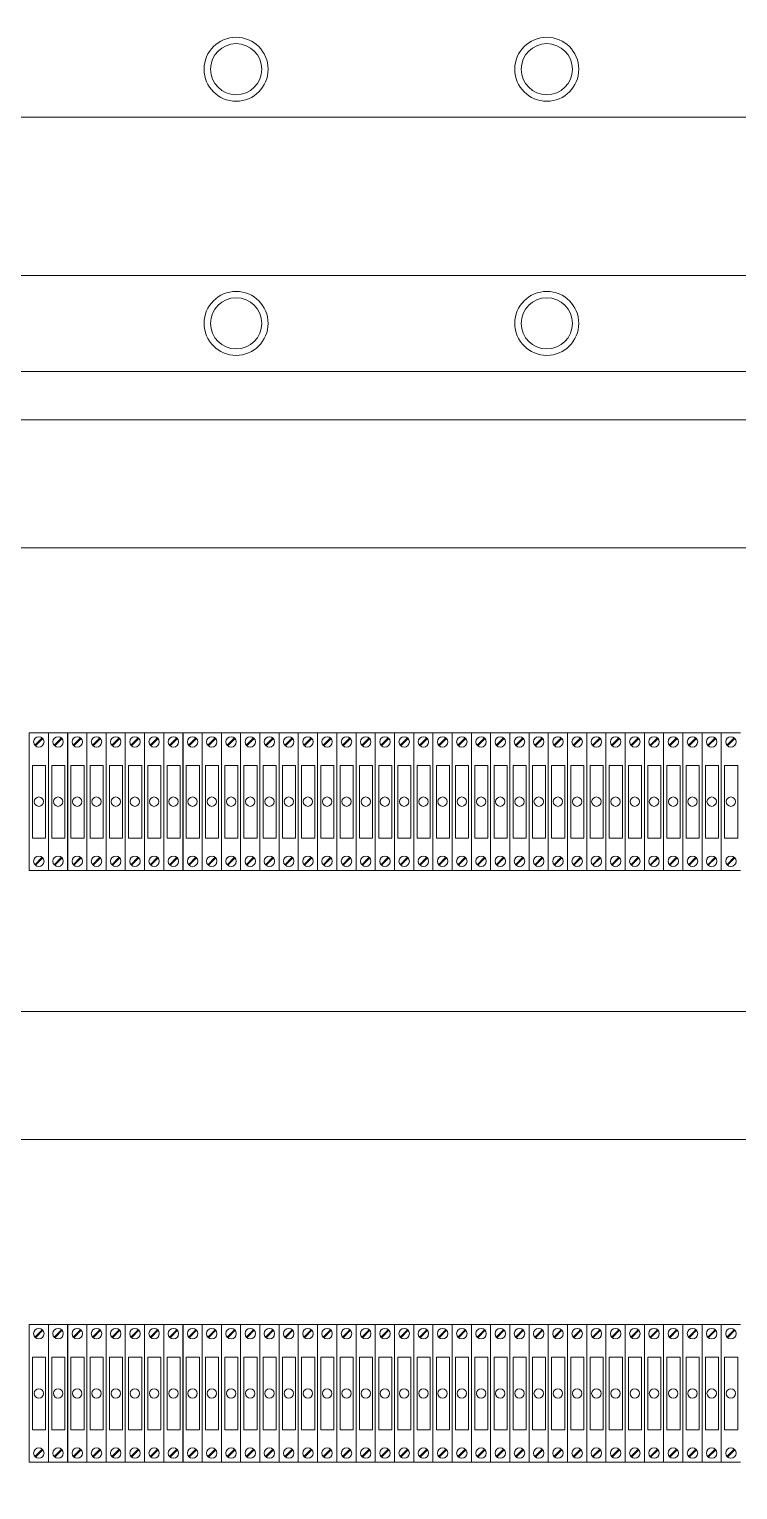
# Model space of a CAD drawing. Header units: millimetres. Extents: x 32721 to 72822, y 57624 to 123188.
# Drawn here: x 43204.3 to 43316.1, y 64935.7 to 65166.4 of the extents above; entities that cross this region are included whole.
import ezdxf

# ---------------------------------------------------------------- set-up
doc = ezdxf.new("R2010")
doc.units = ezdxf.units.MM
doc.header["$LTSCALE"] = 10
doc.layers.add('1轮廓实线层', color=7, linetype='Continuous', lineweight=18)

msp = doc.modelspace()

# ---------------------------------------------------------------- linework, layer by layer
at = {"layer": '1轮廓实线层'}
for p, q in [((43241.95, 65127.49), (43534.63, 65127.49)), ((42849.54, 65112.33), (43518.7, 65112.33)), ((42874.95, 65104.68), (43493.29, 65104.68)), ((42895.17, 65084.47), (43473.07, 65084.47)), ((43473.07, 65011.24), (42895.17, 65011.24)), ((43473.07, 64991.03), (42895.17, 64991.03))]:
    msp.add_line(p, q, dxfattribs=at)
at = {"layer": '1轮廓实线层', "lineweight": 13}
for p, q in [((43204.29, 65055.25), (43207.32, 65055.25)), ((43204.29, 65033.52), (43204.29, 65055.25)), ((43205.17, 65053.28), (43206.34, 65054.44)), ((43205.28, 65053.18), (43206.44, 65054.34)), ((43207.32, 65055.25), (43207.32, 65033.52)), ((43207.32, 65055.25), (43210.35, 65055.25)), ((43207.32, 65033.52), (43207.32, 65055.25)), ((43208.21, 65053.28), (43209.37, 65054.44)), ((43208.31, 65053.18), (43209.47, 65054.34)), ((43210.35, 65055.25), (43210.35, 65033.52)), ((43210.36, 65055.25), (43213.39, 65055.25)), ((43210.36, 65033.52), (43210.36, 65055.25)), ((43211.24, 65053.28), (43212.4, 65054.44)), ((43211.34, 65053.18), (43212.5, 65054.34)), ((43213.39, 65055.25), (43213.39, 65033.52)), ((43213.39, 65055.25), (43216.42, 65055.25)), ((43213.39, 65033.52), (43213.39, 65055.25)), ((43214.27, 65053.28), (43215.43, 65054.44)), ((43214.38, 65053.18), (43215.54, 65054.34)), ((43216.42, 65055.25), (43216.42, 65033.52)), ((43216.42, 65055.25), (43219.45, 65055.25)), ((43216.42, 65033.52), (43216.42, 65055.25)), ((43217.31, 65053.28), (43218.47, 65054.44)), ((43217.41, 65053.18), (43218.57, 65054.34)), ((43219.45, 65055.25), (43219.45, 65033.52)), ((43219.45, 65055.25), (43222.49, 65055.25)), ((43219.45, 65033.52), (43219.45, 65055.25)), ((43220.34, 65053.28), (43221.5, 65054.44)), ((43220.44, 65053.18), (43221.6, 65054.34)), ((43222.49, 65055.25), (43222.49, 65033.52)), ((43222.49, 65055.25), (43225.52, 65055.25)), ((43222.49, 65033.52), (43222.49, 65055.25)), ((43223.37, 65053.28), (43224.53, 65054.44)), ((43223.47, 65053.18), (43224.64, 65054.34)), ((43225.52, 65055.25), (43225.52, 65033.52)), ((43225.52, 65055.25), (43228.55, 65055.25)), ((43225.52, 65033.52), (43225.52, 65055.25)), ((43226.41, 65053.28), (43227.57, 65054.44)), ((43226.51, 65053.18), (43227.67, 65054.34)), ((43228.55, 65055.25), (43228.55, 65033.52)), ((43228.55, 65033.52), (43228.55, 65055.25)), ((43228.56, 65055.25), (43231.59, 65055.25)), ((43228.56, 65033.52), (43228.56, 65055.25)), ((43229.44, 65053.28), (43230.6, 65054.44)), ((43229.54, 65053.18), (43230.7, 65054.34)), ((43231.59, 65055.25), (43231.59, 65033.52)), ((43231.59, 65055.25), (43234.62, 65055.25)), ((43231.59, 65033.52), (43231.59, 65055.25)), ((43232.47, 65053.28), (43233.63, 65054.44)), ((43232.57, 65053.18), (43233.74, 65054.34)), ((43234.62, 65055.25), (43234.62, 65033.52)), ((43234.62, 65055.25), (43237.65, 65055.25)), ((43234.62, 65033.52), (43234.62, 65055.25)), ((43235.51, 65053.28), (43236.67, 65054.44)), ((43235.61, 65053.18), (43236.77, 65054.34)), ((43237.65, 65055.25), (43237.65, 65033.52)), ((43237.65, 65055.25), (43240.69, 65055.25)), ((43237.65, 65033.52), (43237.65, 65055.25)), ((43238.54, 65053.28), (43239.7, 65054.44)), ((43238.64, 65053.18), (43239.8, 65054.34)), ((43240.69, 65055.25), (43240.69, 65033.52)), ((43240.69, 65055.25), (43243.72, 65055.25)), ((43240.69, 65033.52), (43240.69, 65055.25)), ((43241.57, 65053.28), (43242.73, 65054.44)), ((43241.67, 65053.18), (43242.84, 65054.34)), ((43243.72, 65055.25), (43243.72, 65033.52)), ((43243.72, 65055.25), (43246.75, 65055.25)), ((43243.72, 65033.52), (43243.72, 65055.25)), ((43244.61, 65053.28), (43245.77, 65054.44)), ((43244.71, 65053.18), (43245.87, 65054.34)), ((43246.75, 65055.25), (43246.75, 65033.52)), ((43246.75, 65055.25), (43249.79, 65055.25)), ((43246.75, 65033.52), (43246.75, 65055.25)), ((43247.64, 65053.28), (43248.8, 65054.44)), ((43247.74, 65053.18), (43248.9, 65054.34)), ((43249.79, 65055.25), (43249.79, 65033.52)), ((43249.79, 65055.25), (43252.82, 65055.25)), ((43249.79, 65033.52), (43249.79, 65055.25)), ((43250.67, 65053.28), (43251.83, 65054.44)), ((43250.77, 65053.18), (43251.94, 65054.34)), ((43252.82, 65055.25), (43252.82, 65033.52)), ((43252.85, 65055.25), (43255.88, 65055.25)), ((43253.73, 65053.28), (43254.89, 65054.44)), ((43253.83, 65053.18), (43255, 65054.34)), ((43255.88, 65055.25), (43255.88, 65033.52)), ((43255.88, 65055.25), (43258.91, 65055.25)), ((43255.88, 65033.52), (43255.88, 65055.25)), ((43256.77, 65053.28), (43257.93, 65054.44)), ((43256.87, 65053.18), (43258.03, 65054.34)), ((43258.91, 65055.25), (43258.91, 65033.52)), ((43258.91, 65055.25), (43261.95, 65055.25)), ((43258.91, 65033.52), (43258.91, 65055.25)), ((43259.8, 65053.28), (43260.96, 65054.44)), ((43259.9, 65053.18), (43261.06, 65054.34)), ((43261.95, 65055.25), (43261.95, 65033.52)), ((43261.95, 65055.25), (43264.98, 65055.25)), ((43261.95, 65033.52), (43261.95, 65055.25)), ((43262.83, 65053.28), (43263.99, 65054.44)), ((43262.93, 65053.18), (43264.09, 65054.34)), ((43264.98, 65055.25), (43264.98, 65033.52)), ((43264.98, 65055.25), (43268.01, 65055.25)), ((43264.98, 65033.52), (43264.98, 65055.25)), ((43265.86, 65053.28), (43267.03, 65054.44)), ((43265.97, 65053.18), (43267.13, 65054.34)), ((43268.01, 65055.25), (43268.01, 65033.52)), ((43268.01, 65055.25), (43271.05, 65055.25)), ((43268.01, 65033.52), (43268.01, 65055.25)), ((43268.9, 65053.28), (43270.06, 65054.44)), ((43269, 65053.18), (43270.16, 65054.34)), ((43271.05, 65055.25), (43271.05, 65033.52)), ((43271.05, 65055.25), (43274.08, 65055.25)), ((43271.05, 65033.52), (43271.05, 65055.25)), ((43271.93, 65053.28), (43273.09, 65054.44)), ((43272.03, 65053.18), (43273.19, 65054.34)), ((43274.08, 65055.25), (43274.08, 65033.52)), ((43274.08, 65055.25), (43277.11, 65055.25)), ((43274.08, 65033.52), (43274.08, 65055.25)), ((43274.96, 65053.28), (43276.13, 65054.44)), ((43275.07, 65053.18), (43276.23, 65054.34)), ((43277.11, 65055.25), (43277.11, 65033.52)), ((43277.11, 65055.25), (43280.14, 65055.25)), ((43277.11, 65033.52), (43277.11, 65055.25)), ((43278, 65053.28), (43279.16, 65054.44)), ((43278.1, 65053.18), (43279.26, 65054.34)), ((43280.14, 65055.25), (43280.14, 65033.52)), ((43280.15, 65055.25), (43283.18, 65055.25)), ((43280.15, 65033.52), (43280.15, 65055.25)), ((43281.03, 65053.28), (43282.19, 65054.44)), ((43281.13, 65053.18), (43282.29, 65054.34)), ((43283.18, 65055.25), (43283.18, 65033.52)), ((43283.18, 65055.25), (43286.21, 65055.25)), ((43283.18, 65033.52), (43283.18, 65055.25)), ((43284.06, 65053.28), (43285.22, 65054.44)), ((43284.17, 65053.18), (43285.33, 65054.34)), ((43286.21, 65055.25), (43286.21, 65033.52)), ((43286.21, 65055.25), (43289.24, 65055.25)), ((43286.21, 65033.52), (43286.21, 65055.25)), ((43287.1, 65053.28), (43288.26, 65054.44)), ((43287.2, 65053.18), (43288.36, 65054.34)), ((43289.24, 65055.25), (43289.24, 65033.52)), ((43289.24, 65055.25), (43292.28, 65055.25)), ((43289.24, 65033.52), (43289.24, 65055.25)), ((43290.13, 65053.28), (43291.29, 65054.44)), ((43290.23, 65053.18), (43291.39, 65054.34)), ((43292.28, 65055.25), (43292.28, 65033.52)), ((43292.28, 65055.25), (43295.31, 65055.25)), ((43292.28, 65033.52), (43292.28, 65055.25)), ((43293.16, 65053.28), (43294.32, 65054.44)), ((43293.26, 65053.18), (43294.43, 65054.34)), ((43295.31, 65055.25), (43295.31, 65033.52)), ((43295.31, 65055.25), (43298.34, 65055.25)), ((43295.31, 65033.52), (43295.31, 65055.25)), ((43296.2, 65053.28), (43297.36, 65054.44)), ((43296.3, 65053.18), (43297.46, 65054.34)), ((43298.34, 65055.25), (43298.34, 65033.52)), ((43298.34, 65055.25), (43301.38, 65055.25)), ((43298.34, 65033.52), (43298.34, 65055.25)), ((43299.23, 65053.28), (43300.39, 65054.44)), ((43299.33, 65053.18), (43300.49, 65054.34)), ((43301.38, 65055.25), (43301.38, 65033.52)), ((43301.38, 65055.25), (43304.41, 65055.25)), ((43301.38, 65033.52), (43301.38, 65055.25)), ((43302.26, 65053.28), (43303.42, 65054.44)), ((43302.36, 65053.18), (43303.53, 65054.34)), ((43304.41, 65055.25), (43304.41, 65033.52)), ((43304.41, 65055.25), (43307.44, 65055.25)), ((43304.41, 65033.52), (43304.41, 65055.25)), ((43305.3, 65053.28), (43306.46, 65054.44)), ((43305.4, 65053.18), (43306.56, 65054.34)), ((43307.44, 65055.25), (43307.44, 65033.52)), ((43307.44, 65055.25), (43310.48, 65055.25)), ((43307.44, 65033.52), (43307.44, 65055.25)), ((43308.33, 65053.28), (43309.49, 65054.44)), ((43308.43, 65053.18), (43309.59, 65054.34)), ((43310.48, 65055.25), (43310.48, 65033.52)), ((43310.48, 65055.25), (43313.51, 65055.25)), ((43310.48, 65033.52), (43310.48, 65055.25)), ((43311.36, 65053.28), (43312.52, 65054.44)), ((43311.46, 65053.18), (43312.63, 65054.34)), ((43313.51, 65055.25), (43313.51, 65033.52)), ((43313.51, 65055.25), (43316.54, 65055.25)), ((43313.51, 65033.52), (43313.51, 65055.25)), ((43314.39, 65053.28), (43315.56, 65054.44)), ((43314.5, 65053.18), (43315.66, 65054.34)), ((43205.17, 65034.43), (43206.34, 65035.59)), ((43205.28, 65034.33), (43206.44, 65035.49)), ((43208.21, 65034.43), (43209.37, 65035.59)), ((43208.31, 65034.33), (43209.47, 65035.49)), ((43211.24, 65034.43), (43212.4, 65035.59)), ((43211.34, 65034.33), (43212.5, 65035.49)), ((43214.27, 65034.43), (43215.43, 65035.59)), ((43214.38, 65034.33), (43215.54, 65035.49)), ((43217.31, 65034.43), (43218.47, 65035.59)), ((43217.41, 65034.33), (43218.57, 65035.49)), ((43220.34, 65034.43), (43221.5, 65035.59)), ((43220.44, 65034.33), (43221.6, 65035.49)), ((43223.37, 65034.43), (43224.53, 65035.59)), ((43223.47, 65034.33), (43224.64, 65035.49)), ((43226.41, 65034.43), (43227.57, 65035.59)), ((43226.51, 65034.33), (43227.67, 65035.49)), ((43229.44, 65034.43), (43230.6, 65035.59)), ((43229.54, 65034.33), (43230.7, 65035.49)), ((43232.47, 65034.43), (43233.63, 65035.59)), ((43232.57, 65034.33), (43233.74, 65035.49)), ((43235.51, 65034.43), (43236.67, 65035.59)), ((43235.61, 65034.33), (43236.77, 65035.49)), ((43238.54, 65034.43), (43239.7, 65035.59)), ((43238.64, 65034.33), (43239.8, 65035.49)), ((43241.57, 65034.43), (43242.73, 65035.59)), ((43241.67, 65034.33), (43242.84, 65035.49)), ((43244.61, 65034.43), (43245.77, 65035.59)), ((43244.71, 65034.33), (43245.87, 65035.49)), ((43247.64, 65034.43), (43248.8, 65035.59)), ((43247.74, 65034.33), (43248.9, 65035.49)), ((43250.67, 65034.43), (43251.83, 65035.59)), ((43250.77, 65034.33), (43251.94, 65035.49)), ((43253.73, 65034.43), (43254.89, 65035.59)), ((43253.83, 65034.33), (43255, 65035.49)), ((43256.77, 65034.43), (43257.93, 65035.59)), ((43256.87, 65034.33), (43258.03, 65035.49)), ((43259.8, 65034.43), (43260.96, 65035.59)), ((43259.9, 65034.33), (43261.06, 65035.49)), ((43262.83, 65034.43), (43263.99, 65035.59)), ((43262.93, 65034.33), (43264.09, 65035.49)), ((43265.86, 65034.43), (43267.03, 65035.59)), ((43265.97, 65034.33), (43267.13, 65035.49)), ((43268.9, 65034.43), (43270.06, 65035.59)), ((43269, 65034.33), (43270.16, 65035.49)), ((43271.93, 65034.43), (43273.09, 65035.59)), ((43272.03, 65034.33), (43273.19, 65035.49)), ((43274.96, 65034.43), (43276.13, 65035.59)), ((43275.07, 65034.33), (43276.23, 65035.49)), ((43278, 65034.43), (43279.16, 65035.59)), ((43278.1, 65034.33), (43279.26, 65035.49)), ((43281.03, 65034.43), (43282.19, 65035.59)), ((43281.13, 65034.33), (43282.29, 65035.49)), ((43284.06, 65034.43), (43285.22, 65035.59)), ((43284.17, 65034.33), (43285.33, 65035.49)), ((43287.1, 65034.43), (43288.26, 65035.59)), ((43287.2, 65034.33), (43288.36, 65035.49)), ((43290.13, 65034.43), (43291.29, 65035.59)), ((43290.23, 65034.33), (43291.39, 65035.49)), ((43293.16, 65034.43), (43294.32, 65035.59)), ((43293.26, 65034.33), (43294.43, 65035.49)), ((43296.2, 65034.43), (43297.36, 65035.59)), ((43296.3, 65034.33), (43297.46, 65035.49)), ((43299.23, 65034.43), (43300.39, 65035.59)), ((43299.33, 65034.33), (43300.49, 65035.49)), ((43302.26, 65034.43), (43303.42, 65035.59)), ((43302.36, 65034.33), (43303.53, 65035.49)), ((43305.3, 65034.43), (43306.46, 65035.59)), ((43305.4, 65034.33), (43306.56, 65035.49)), ((43308.33, 65034.43), (43309.49, 65035.59)), ((43308.43, 65034.33), (43309.59, 65035.49)), ((43311.36, 65034.43), (43312.52, 65035.59)), ((43311.46, 65034.33), (43312.63, 65035.49)), ((43314.39, 65034.43), (43315.56, 65035.59)), ((43314.5, 65034.33), (43315.66, 65035.49)), ((43207.32, 65033.52), (43204.29, 65033.52)), ((43210.35, 65033.52), (43207.32, 65033.52)), ((43213.39, 65033.52), (43210.36, 65033.52)), ((43216.42, 65033.52), (43213.39, 65033.52)), ((43219.45, 65033.52), (43216.42, 65033.52)), ((43222.49, 65033.52), (43219.45, 65033.52)), ((43225.52, 65033.52), (43222.49, 65033.52)), ((43228.55, 65033.52), (43225.52, 65033.52)), ((43231.59, 65033.52), (43228.56, 65033.52)), ((43234.62, 65033.52), (43231.59, 65033.52)), ((43237.65, 65033.52), (43234.62, 65033.52)), ((43240.69, 65033.52), (43237.65, 65033.52)), ((43243.72, 65033.52), (43240.69, 65033.52)), ((43246.75, 65033.52), (43243.72, 65033.52)), ((43249.79, 65033.52), (43246.75, 65033.52)), ((43252.82, 65033.52), (43249.79, 65033.52)), ((43255.88, 65033.52), (43252.85, 65033.52)), ((43258.91, 65033.52), (43255.88, 65033.52)), ((43261.95, 65033.52), (43258.91, 65033.52)), ((43264.98, 65033.52), (43261.95, 65033.52)), ((43268.01, 65033.52), (43264.98, 65033.52)), ((43271.05, 65033.52), (43268.01, 65033.52)), ((43274.08, 65033.52), (43271.05, 65033.52)), ((43277.11, 65033.52), (43274.08, 65033.52)), ((43280.14, 65033.52), (43277.11, 65033.52)), ((43283.18, 65033.52), (43280.15, 65033.52)), ((43286.21, 65033.52), (43283.18, 65033.52)), ((43289.24, 65033.52), (43286.21, 65033.52)), ((43292.28, 65033.52), (43289.24, 65033.52)), ((43295.31, 65033.52), (43292.28, 65033.52)), ((43298.34, 65033.52), (43295.31, 65033.52)), ((43301.38, 65033.52), (43298.34, 65033.52)), ((43304.41, 65033.52), (43301.38, 65033.52)), ((43307.44, 65033.52), (43304.41, 65033.52)), ((43310.48, 65033.52), (43307.44, 65033.52)), ((43313.51, 65033.52), (43310.48, 65033.52)), ((43316.54, 65033.52), (43313.51, 65033.52)), ((43204.29, 64961.81), (43207.32, 64961.81)), ((43204.29, 64940.07), (43204.29, 64961.81)), ((43207.32, 64961.81), (43207.32, 64940.07)), ((43207.32, 64961.81), (43210.35, 64961.81)), ((43207.32, 64940.07), (43207.32, 64961.81)), ((43210.35, 64961.81), (43210.35, 64940.07)), ((43210.36, 64961.81), (43213.39, 64961.81)), ((43210.36, 64940.07), (43210.36, 64961.81)), ((43213.39, 64961.81), (43213.39, 64940.07)), ((43213.39, 64961.81), (43216.42, 64961.81)), ((43213.39, 64940.07), (43213.39, 64961.81)), ((43216.42, 64961.81), (43216.42, 64940.07)), ((43216.42, 64961.81), (43219.45, 64961.81)), ((43216.42, 64940.07), (43216.42, 64961.81)), ((43219.45, 64961.81), (43219.45, 64940.07)), ((43219.45, 64961.81), (43222.49, 64961.81)), ((43219.45, 64940.07), (43219.45, 64961.81)), ((43222.49, 64961.81), (43222.49, 64940.07)), ((43222.49, 64961.81), (43225.52, 64961.81)), ((43222.49, 64940.07), (43222.49, 64961.81)), ((43225.52, 64961.81), (43225.52, 64940.07)), ((43225.52, 64961.81), (43228.55, 64961.81)), ((43225.52, 64940.07), (43225.52, 64961.81)), ((43228.55, 64961.81), (43228.55, 64940.07)), ((43228.55, 64940.07), (43228.55, 64961.81)), ((43228.56, 64961.81), (43231.59, 64961.81)), ((43228.56, 64940.07), (43228.56, 64961.81)), ((43231.59, 64961.81), (43231.59, 64940.07)), ((43231.59, 64961.81), (43234.62, 64961.81)), ((43231.59, 64940.07), (43231.59, 64961.81)), ((43234.62, 64961.81), (43234.62, 64940.07)), ((43234.62, 64961.81), (43237.65, 64961.81)), ((43234.62, 64940.07), (43234.62, 64961.81)), ((43237.65, 64961.81), (43237.65, 64940.07)), ((43237.65, 64961.81), (43240.69, 64961.81)), ((43237.65, 64940.07), (43237.65, 64961.81)), ((43240.69, 64961.81), (43240.69, 64940.07)), ((43240.69, 64961.81), (43243.72, 64961.81)), ((43240.69, 64940.07), (43240.69, 64961.81)), ((43243.72, 64961.81), (43243.72, 64940.07)), ((43243.72, 64961.81), (43246.75, 64961.81)), ((43243.72, 64940.07), (43243.72, 64961.81)), ((43246.75, 64961.81), (43246.75, 64940.07)), ((43246.75, 64961.81), (43249.79, 64961.81)), ((43246.75, 64940.07), (43246.75, 64961.81)), ((43249.79, 64961.81), (43249.79, 64940.07)), ((43249.79, 64961.81), (43252.82, 64961.81)), ((43249.79, 64940.07), (43249.79, 64961.81)), ((43252.82, 64961.81), (43252.82, 64940.07)), ((43252.85, 64961.81), (43255.88, 64961.81)), ((43255.88, 64961.81), (43255.88, 64940.07)), ((43255.88, 64961.81), (43258.91, 64961.81)), ((43255.88, 64940.07), (43255.88, 64961.81)), ((43258.91, 64961.81), (43258.91, 64940.07)), ((43258.91, 64961.81), (43261.95, 64961.81)), ((43258.91, 64940.07), (43258.91, 64961.81)), ((43261.95, 64961.81), (43261.95, 64940.07)), ((43261.95, 64961.81), (43264.98, 64961.81)), ((43261.95, 64940.07), (43261.95, 64961.81)), ((43264.98, 64961.81), (43264.98, 64940.07)), ((43264.98, 64961.81), (43268.01, 64961.81)), ((43264.98, 64940.07), (43264.98, 64961.81)), ((43268.01, 64961.81), (43268.01, 64940.07)), ((43268.01, 64961.81), (43271.05, 64961.81)), ((43268.01, 64940.07), (43268.01, 64961.81)), ((43271.05, 64961.81), (43271.05, 64940.07)), ((43271.05, 64961.81), (43274.08, 64961.81)), ((43271.05, 64940.07), (43271.05, 64961.81)), ((43274.08, 64961.81), (43274.08, 64940.07)), ((43274.08, 64961.81), (43277.11, 64961.81)), ((43274.08, 64940.07), (43274.08, 64961.81)), ((43277.11, 64961.81), (43277.11, 64940.07)), ((43277.11, 64961.81), (43280.14, 64961.81)), ((43277.11, 64940.07), (43277.11, 64961.81)), ((43280.14, 64961.81), (43280.14, 64940.07)), ((43280.15, 64961.81), (43283.18, 64961.81)), ((43280.15, 64940.07), (43280.15, 64961.81)), ((43283.18, 64961.81), (43283.18, 64940.07)), ((43283.18, 64961.81), (43286.21, 64961.81)), ((43283.18, 64940.07), (43283.18, 64961.81)), ((43286.21, 64961.81), (43286.21, 64940.07)), ((43286.21, 64961.81), (43289.24, 64961.81)), ((43286.21, 64940.07), (43286.21, 64961.81)), ((43289.24, 64961.81), (43289.24, 64940.07)), ((43289.24, 64961.81), (43292.28, 64961.81)), ((43289.24, 64940.07), (43289.24, 64961.81)), ((43292.28, 64961.81), (43292.28, 64940.07)), ((43292.28, 64961.81), (43295.31, 64961.81)), ((43292.28, 64940.07), (43292.28, 64961.81)), ((43295.31, 64961.81), (43295.31, 64940.07)), ((43295.31, 64961.81), (43298.34, 64961.81)), ((43295.31, 64940.07), (43295.31, 64961.81)), ((43298.34, 64961.81), (43298.34, 64940.07)), ((43298.34, 64961.81), (43301.38, 64961.81)), ((43298.34, 64940.07), (43298.34, 64961.81)), ((43301.38, 64961.81), (43301.38, 64940.07)), ((43301.38, 64961.81), (43304.41, 64961.81)), ((43301.38, 64940.07), (43301.38, 64961.81)), ((43304.41, 64961.81), (43304.41, 64940.07)), ((43304.41, 64961.81), (43307.44, 64961.81)), ((43304.41, 64940.07), (43304.41, 64961.81)), ((43307.44, 64961.81), (43307.44, 64940.07)), ((43307.44, 64961.81), (43310.48, 64961.81)), ((43307.44, 64940.07), (43307.44, 64961.81)), ((43310.48, 64961.81), (43310.48, 64940.07)), ((43310.48, 64961.81), (43313.51, 64961.81)), ((43310.48, 64940.07), (43310.48, 64961.81)), ((43313.51, 64961.81), (43313.51, 64940.07)), ((43313.51, 64961.81), (43316.54, 64961.81)), ((43313.51, 64940.07), (43313.51, 64961.81)), ((43205.17, 64959.84), (43206.34, 64961)), ((43205.28, 64959.73), (43206.44, 64960.9)), ((43208.21, 64959.84), (43209.37, 64961)), ((43208.31, 64959.73), (43209.47, 64960.9)), ((43211.24, 64959.84), (43212.4, 64961)), ((43211.34, 64959.73), (43212.5, 64960.9)), ((43214.27, 64959.84), (43215.43, 64961)), ((43214.38, 64959.73), (43215.54, 64960.9)), ((43217.31, 64959.84), (43218.47, 64961)), ((43217.41, 64959.73), (43218.57, 64960.9)), ((43220.34, 64959.84), (43221.5, 64961)), ((43220.44, 64959.73), (43221.6, 64960.9)), ((43223.37, 64959.84), (43224.53, 64961)), ((43223.47, 64959.73), (43224.64, 64960.9)), ((43226.41, 64959.84), (43227.57, 64961)), ((43226.51, 64959.73), (43227.67, 64960.9)), ((43229.44, 64959.84), (43230.6, 64961)), ((43229.54, 64959.73), (43230.7, 64960.9)), ((43232.47, 64959.84), (43233.63, 64961)), ((43232.57, 64959.73), (43233.74, 64960.9)), ((43235.51, 64959.84), (43236.67, 64961)), ((43235.61, 64959.73), (43236.77, 64960.9)), ((43238.54, 64959.84), (43239.7, 64961)), ((43238.64, 64959.73), (43239.8, 64960.9)), ((43241.57, 64959.84), (43242.73, 64961)), ((43241.67, 64959.73), (43242.84, 64960.9)), ((43244.61, 64959.84), (43245.77, 64961)), ((43244.71, 64959.73), (43245.87, 64960.9)), ((43247.64, 64959.84), (43248.8, 64961)), ((43247.74, 64959.73), (43248.9, 64960.9)), ((43250.67, 64959.84), (43251.83, 64961)), ((43250.77, 64959.73), (43251.94, 64960.9)), ((43253.73, 64959.84), (43254.89, 64961)), ((43253.83, 64959.73), (43255, 64960.9)), ((43256.77, 64959.84), (43257.93, 64961)), ((43256.87, 64959.73), (43258.03, 64960.9)), ((43259.8, 64959.84), (43260.96, 64961)), ((43259.9, 64959.73), (43261.06, 64960.9)), ((43262.83, 64959.84), (43263.99, 64961)), ((43262.93, 64959.73), (43264.09, 64960.9)), ((43265.86, 64959.84), (43267.03, 64961)), ((43265.97, 64959.73), (43267.13, 64960.9)), ((43268.9, 64959.84), (43270.06, 64961)), ((43269, 64959.73), (43270.16, 64960.9)), ((43271.93, 64959.84), (43273.09, 64961)), ((43272.03, 64959.73), (43273.19, 64960.9)), ((43274.96, 64959.84), (43276.13, 64961)), ((43275.07, 64959.73), (43276.23, 64960.9)), ((43278, 64959.84), (43279.16, 64961)), ((43278.1, 64959.73), (43279.26, 64960.9)), ((43281.03, 64959.84), (43282.19, 64961)), ((43281.13, 64959.73), (43282.29, 64960.9)), ((43284.06, 64959.84), (43285.22, 64961)), ((43284.17, 64959.73), (43285.33, 64960.9)), ((43287.1, 64959.84), (43288.26, 64961)), ((43287.2, 64959.73), (43288.36, 64960.9)), ((43290.13, 64959.84), (43291.29, 64961)), ((43290.23, 64959.73), (43291.39, 64960.9)), ((43293.16, 64959.84), (43294.32, 64961)), ((43293.26, 64959.73), (43294.43, 64960.9)), ((43296.2, 64959.84), (43297.36, 64961)), ((43296.3, 64959.73), (43297.46, 64960.9)), ((43299.23, 64959.84), (43300.39, 64961)), ((43299.33, 64959.73), (43300.49, 64960.9)), ((43302.26, 64959.84), (43303.42, 64961)), ((43302.36, 64959.73), (43303.53, 64960.9)), ((43305.3, 64959.84), (43306.46, 64961)), ((43305.4, 64959.73), (43306.56, 64960.9)), ((43308.33, 64959.84), (43309.49, 64961)), ((43308.43, 64959.73), (43309.59, 64960.9)), ((43311.36, 64959.84), (43312.52, 64961)), ((43311.46, 64959.73), (43312.63, 64960.9)), ((43314.39, 64959.84), (43315.56, 64961)), ((43314.5, 64959.73), (43315.66, 64960.9)), ((43205.17, 64940.99), (43206.34, 64942.15)), ((43205.28, 64940.88), (43206.44, 64942.05)), ((43208.21, 64940.99), (43209.37, 64942.15)), ((43208.31, 64940.88), (43209.47, 64942.05)), ((43211.24, 64940.99), (43212.4, 64942.15)), ((43211.34, 64940.88), (43212.5, 64942.05)), ((43214.27, 64940.99), (43215.43, 64942.15)), ((43214.38, 64940.88), (43215.54, 64942.05)), ((43217.31, 64940.99), (43218.47, 64942.15)), ((43217.41, 64940.88), (43218.57, 64942.05)), ((43220.34, 64940.99), (43221.5, 64942.15)), ((43220.44, 64940.88), (43221.6, 64942.05)), ((43223.37, 64940.99), (43224.53, 64942.15)), ((43223.47, 64940.88), (43224.64, 64942.05)), ((43226.41, 64940.99), (43227.57, 64942.15)), ((43226.51, 64940.88), (43227.67, 64942.05)), ((43229.44, 64940.99), (43230.6, 64942.15)), ((43229.54, 64940.88), (43230.7, 64942.05)), ((43232.47, 64940.99), (43233.63, 64942.15)), ((43232.57, 64940.88), (43233.74, 64942.05)), ((43235.51, 64940.99), (43236.67, 64942.15)), ((43235.61, 64940.88), (43236.77, 64942.05)), ((43238.54, 64940.99), (43239.7, 64942.15)), ((43238.64, 64940.88), (43239.8, 64942.05)), ((43241.57, 64940.99), (43242.73, 64942.15)), ((43241.67, 64940.88), (43242.84, 64942.05)), ((43244.61, 64940.99), (43245.77, 64942.15)), ((43244.71, 64940.88), (43245.87, 64942.05)), ((43247.64, 64940.99), (43248.8, 64942.15)), ((43247.74, 64940.88), (43248.9, 64942.05)), ((43250.67, 64940.99), (43251.83, 64942.15)), ((43250.77, 64940.88), (43251.94, 64942.05)), ((43253.73, 64940.99), (43254.89, 64942.15)), ((43253.83, 64940.88), (43255, 64942.05)), ((43256.77, 64940.99), (43257.93, 64942.15)), ((43256.87, 64940.88), (43258.03, 64942.05)), ((43259.8, 64940.99), (43260.96, 64942.15)), ((43259.9, 64940.88), (43261.06, 64942.05)), ((43262.83, 64940.99), (43263.99, 64942.15)), ((43262.93, 64940.88), (43264.09, 64942.05)), ((43265.86, 64940.99), (43267.03, 64942.15)), ((43265.97, 64940.88), (43267.13, 64942.05)), ((43268.9, 64940.99), (43270.06, 64942.15)), ((43269, 64940.88), (43270.16, 64942.05)), ((43271.93, 64940.99), (43273.09, 64942.15)), ((43272.03, 64940.88), (43273.19, 64942.05)), ((43274.96, 64940.99), (43276.13, 64942.15)), ((43275.07, 64940.88), (43276.23, 64942.05)), ((43278, 64940.99), (43279.16, 64942.15)), ((43278.1, 64940.88), (43279.26, 64942.05)), ((43281.03, 64940.99), (43282.19, 64942.15)), ((43281.13, 64940.88), (43282.29, 64942.05)), ((43284.06, 64940.99), (43285.22, 64942.15)), ((43284.17, 64940.88), (43285.33, 64942.05)), ((43287.1, 64940.99), (43288.26, 64942.15)), ((43287.2, 64940.88), (43288.36, 64942.05)), ((43290.13, 64940.99), (43291.29, 64942.15)), ((43290.23, 64940.88), (43291.39, 64942.05)), ((43293.16, 64940.99), (43294.32, 64942.15)), ((43293.26, 64940.88), (43294.43, 64942.05)), ((43296.2, 64940.99), (43297.36, 64942.15)), ((43296.3, 64940.88), (43297.46, 64942.05)), ((43299.23, 64940.99), (43300.39, 64942.15)), ((43299.33, 64940.88), (43300.49, 64942.05)), ((43302.26, 64940.99), (43303.42, 64942.15)), ((43302.36, 64940.88), (43303.53, 64942.05)), ((43305.3, 64940.99), (43306.46, 64942.15)), ((43305.4, 64940.88), (43306.56, 64942.05)), ((43308.33, 64940.99), (43309.49, 64942.15)), ((43308.43, 64940.88), (43309.59, 64942.05)), ((43311.36, 64940.99), (43312.52, 64942.15)), ((43311.46, 64940.88), (43312.63, 64942.05)), ((43314.39, 64940.99), (43315.56, 64942.15)), ((43314.5, 64940.88), (43315.66, 64942.05)), ((43207.32, 64940.07), (43204.29, 64940.07)), ((43210.35, 64940.07), (43207.32, 64940.07)), ((43213.39, 64940.07), (43210.36, 64940.07)), ((43216.42, 64940.07), (43213.39, 64940.07)), ((43219.45, 64940.07), (43216.42, 64940.07)), ((43222.49, 64940.07), (43219.45, 64940.07)), ((43225.52, 64940.07), (43222.49, 64940.07)), ((43228.55, 64940.07), (43225.52, 64940.07)), ((43231.59, 64940.07), (43228.56, 64940.07)), ((43234.62, 64940.07), (43231.59, 64940.07)), ((43237.65, 64940.07), (43234.62, 64940.07)), ((43240.69, 64940.07), (43237.65, 64940.07)), ((43243.72, 64940.07), (43240.69, 64940.07)), ((43246.75, 64940.07), (43243.72, 64940.07)), ((43249.79, 64940.07), (43246.75, 64940.07)), ((43252.82, 64940.07), (43249.79, 64940.07)), ((43255.88, 64940.07), (43252.85, 64940.07)), ((43258.91, 64940.07), (43255.88, 64940.07)), ((43261.95, 64940.07), (43258.91, 64940.07)), ((43264.98, 64940.07), (43261.95, 64940.07)), ((43268.01, 64940.07), (43264.98, 64940.07)), ((43271.05, 64940.07), (43268.01, 64940.07)), ((43274.08, 64940.07), (43271.05, 64940.07)), ((43277.11, 64940.07), (43274.08, 64940.07)), ((43280.14, 64940.07), (43277.11, 64940.07)), ((43283.18, 64940.07), (43280.15, 64940.07)), ((43286.21, 64940.07), (43283.18, 64940.07)), ((43289.24, 64940.07), (43286.21, 64940.07)), ((43292.28, 64940.07), (43289.24, 64940.07)), ((43295.31, 64940.07), (43292.28, 64940.07)), ((43298.34, 64940.07), (43295.31, 64940.07)), ((43301.38, 64940.07), (43298.34, 64940.07)), ((43304.41, 64940.07), (43301.38, 64940.07)), ((43307.44, 64940.07), (43304.41, 64940.07)), ((43310.48, 64940.07), (43307.44, 64940.07)), ((43313.51, 64940.07), (43310.48, 64940.07)), ((43316.54, 64940.07), (43313.51, 64940.07))]:
    msp.add_line(p, q, dxfattribs=at)
at = {"layer": '1轮廓实线层'}
for points in [[(43533.62, 65152.46), (42836.15, 65152.46, -0.414214), (42831.1, 65157.52), (42831.1, 65551.74, -0.414214), (42836.15, 65556.79)], [(42835.14, 64874.78, -0.414214), (42831.1, 64878.82), (42831.1, 65123.44, -0.414214), (42835.14, 65127.49), (43241.95, 65127.49)]]:
    msp.add_lwpolyline(points, format="xyb", dxfattribs=at)
at = {"layer": '1轮廓实线层', "lineweight": 13}
for points in [[(43204.81, 65050.11), (43206.87, 65050.11), (43206.87, 65038.61), (43204.81, 65038.61)], [(43207.85, 65050.11), (43209.91, 65050.11), (43209.91, 65038.61), (43207.85, 65038.61)], [(43210.88, 65050.11), (43212.94, 65050.11), (43212.94, 65038.61), (43210.88, 65038.61)], [(43213.91, 65050.11), (43215.97, 65050.11), (43215.97, 65038.61), (43213.91, 65038.61)], [(43216.94, 65050.11), (43219.01, 65050.11), (43219.01, 65038.61), (43216.94, 65038.61)], [(43219.98, 65050.11), (43222.04, 65050.11), (43222.04, 65038.61), (43219.98, 65038.61)], [(43223.01, 65050.11), (43225.07, 65050.11), (43225.07, 65038.61), (43223.01, 65038.61)], [(43226.04, 65050.11), (43228.11, 65050.11), (43228.11, 65038.61), (43226.04, 65038.61)], [(43229.08, 65050.11), (43231.14, 65050.11), (43231.14, 65038.61), (43229.08, 65038.61)], [(43232.11, 65050.11), (43234.17, 65050.11), (43234.17, 65038.61), (43232.11, 65038.61)], [(43235.14, 65050.11), (43237.21, 65050.11), (43237.21, 65038.61), (43235.14, 65038.61)], [(43238.18, 65050.11), (43240.24, 65050.11), (43240.24, 65038.61), (43238.18, 65038.61)], [(43241.21, 65050.11), (43243.27, 65050.11), (43243.27, 65038.61), (43241.21, 65038.61)], [(43244.24, 65050.11), (43246.31, 65050.11), (43246.31, 65038.61), (43244.24, 65038.61)], [(43247.28, 65050.11), (43249.34, 65050.11), (43249.34, 65038.61), (43247.28, 65038.61)], [(43250.31, 65050.11), (43252.37, 65050.11), (43252.37, 65038.61), (43250.31, 65038.61)], [(43253.37, 65050.11), (43255.43, 65050.11), (43255.43, 65038.61), (43253.37, 65038.61)], [(43256.4, 65050.11), (43258.47, 65050.11), (43258.47, 65038.61), (43256.4, 65038.61)], [(43259.44, 65050.11), (43261.5, 65050.11), (43261.5, 65038.61), (43259.44, 65038.61)], [(43262.47, 65050.11), (43264.53, 65050.11), (43264.53, 65038.61), (43262.47, 65038.61)], [(43265.5, 65050.11), (43267.57, 65050.11), (43267.57, 65038.61), (43265.5, 65038.61)], [(43268.54, 65050.11), (43270.6, 65050.11), (43270.6, 65038.61), (43268.54, 65038.61)], [(43271.57, 65050.11), (43273.63, 65050.11), (43273.63, 65038.61), (43271.57, 65038.61)], [(43274.6, 65050.11), (43276.66, 65050.11), (43276.66, 65038.61), (43274.6, 65038.61)], [(43277.64, 65050.11), (43279.7, 65050.11), (43279.7, 65038.61), (43277.64, 65038.61)], [(43280.67, 65050.11), (43282.73, 65050.11), (43282.73, 65038.61), (43280.67, 65038.61)], [(43283.7, 65050.11), (43285.76, 65050.11), (43285.76, 65038.61), (43283.7, 65038.61)], [(43286.73, 65050.11), (43288.8, 65050.11), (43288.8, 65038.61), (43286.73, 65038.61)], [(43289.77, 65050.11), (43291.83, 65050.11), (43291.83, 65038.61), (43289.77, 65038.61)], [(43292.8, 65050.11), (43294.86, 65050.11), (43294.86, 65038.61), (43292.8, 65038.61)], [(43295.83, 65050.11), (43297.9, 65050.11), (43297.9, 65038.61), (43295.83, 65038.61)], [(43298.87, 65050.11), (43300.93, 65050.11), (43300.93, 65038.61), (43298.87, 65038.61)], [(43301.9, 65050.11), (43303.96, 65050.11), (43303.96, 65038.61), (43301.9, 65038.61)], [(43304.93, 65050.11), (43307, 65050.11), (43307, 65038.61), (43304.93, 65038.61)], [(43307.97, 65050.11), (43310.03, 65050.11), (43310.03, 65038.61), (43307.97, 65038.61)], [(43311, 65050.11), (43313.06, 65050.11), (43313.06, 65038.61), (43311, 65038.61)], [(43314.03, 65050.11), (43316.1, 65050.11), (43316.1, 65038.61), (43314.03, 65038.61)], [(43204.81, 64956.67), (43206.87, 64956.67), (43206.87, 64945.17), (43204.81, 64945.17)], [(43207.85, 64956.67), (43209.91, 64956.67), (43209.91, 64945.17), (43207.85, 64945.17)], [(43210.88, 64956.67), (43212.94, 64956.67), (43212.94, 64945.17), (43210.88, 64945.17)], [(43213.91, 64956.67), (43215.97, 64956.67), (43215.97, 64945.17), (43213.91, 64945.17)], [(43216.94, 64956.67), (43219.01, 64956.67), (43219.01, 64945.17), (43216.94, 64945.17)], [(43219.98, 64956.67), (43222.04, 64956.67), (43222.04, 64945.17), (43219.98, 64945.17)], [(43223.01, 64956.67), (43225.07, 64956.67), (43225.07, 64945.17), (43223.01, 64945.17)], [(43226.04, 64956.67), (43228.11, 64956.67), (43228.11, 64945.17), (43226.04, 64945.17)], [(43229.08, 64956.67), (43231.14, 64956.67), (43231.14, 64945.17), (43229.08, 64945.17)], [(43232.11, 64956.67), (43234.17, 64956.67), (43234.17, 64945.17), (43232.11, 64945.17)], [(43235.14, 64956.67), (43237.21, 64956.67), (43237.21, 64945.17), (43235.14, 64945.17)], [(43238.18, 64956.67), (43240.24, 64956.67), (43240.24, 64945.17), (43238.18, 64945.17)], [(43241.21, 64956.67), (43243.27, 64956.67), (43243.27, 64945.17), (43241.21, 64945.17)], [(43244.24, 64956.67), (43246.31, 64956.67), (43246.31, 64945.17), (43244.24, 64945.17)], [(43247.28, 64956.67), (43249.34, 64956.67), (43249.34, 64945.17), (43247.28, 64945.17)], [(43250.31, 64956.67), (43252.37, 64956.67), (43252.37, 64945.17), (43250.31, 64945.17)], [(43253.37, 64956.67), (43255.43, 64956.67), (43255.43, 64945.17), (43253.37, 64945.17)], [(43256.4, 64956.67), (43258.47, 64956.67), (43258.47, 64945.17), (43256.4, 64945.17)], [(43259.44, 64956.67), (43261.5, 64956.67), (43261.5, 64945.17), (43259.44, 64945.17)], [(43262.47, 64956.67), (43264.53, 64956.67), (43264.53, 64945.17), (43262.47, 64945.17)], [(43265.5, 64956.67), (43267.57, 64956.67), (43267.57, 64945.17), (43265.5, 64945.17)], [(43268.54, 64956.67), (43270.6, 64956.67), (43270.6, 64945.17), (43268.54, 64945.17)], [(43271.57, 64956.67), (43273.63, 64956.67), (43273.63, 64945.17), (43271.57, 64945.17)], [(43274.6, 64956.67), (43276.66, 64956.67), (43276.66, 64945.17), (43274.6, 64945.17)], [(43277.64, 64956.67), (43279.7, 64956.67), (43279.7, 64945.17), (43277.64, 64945.17)], [(43280.67, 64956.67), (43282.73, 64956.67), (43282.73, 64945.17), (43280.67, 64945.17)], [(43283.7, 64956.67), (43285.76, 64956.67), (43285.76, 64945.17), (43283.7, 64945.17)], [(43286.73, 64956.67), (43288.8, 64956.67), (43288.8, 64945.17), (43286.73, 64945.17)], [(43289.77, 64956.67), (43291.83, 64956.67), (43291.83, 64945.17), (43289.77, 64945.17)], [(43292.8, 64956.67), (43294.86, 64956.67), (43294.86, 64945.17), (43292.8, 64945.17)], [(43295.83, 64956.67), (43297.9, 64956.67), (43297.9, 64945.17), (43295.83, 64945.17)], [(43298.87, 64956.67), (43300.93, 64956.67), (43300.93, 64945.17), (43298.87, 64945.17)], [(43301.9, 64956.67), (43303.96, 64956.67), (43303.96, 64945.17), (43301.9, 64945.17)], [(43304.93, 64956.67), (43307, 64956.67), (43307, 64945.17), (43304.93, 64945.17)], [(43307.97, 64956.67), (43310.03, 64956.67), (43310.03, 64945.17), (43307.97, 64945.17)], [(43311, 64956.67), (43313.06, 64956.67), (43313.06, 64945.17), (43311, 64945.17)], [(43314.03, 64956.67), (43316.1, 64956.67), (43316.1, 64945.17), (43314.03, 64945.17)]]:
    msp.add_lwpolyline(points, close=True, dxfattribs=at)
at = {"layer": '1轮廓实线层'}
for centre, radius in [((43236.94, 65160.04), 5.05), ((43285.97, 65160.04), 5.05), ((43236.94, 65160.04), 4.04), ((43285.97, 65160.04), 4.04), ((43236.94, 65119.91), 5.05), ((43236.94, 65119.91), 4.04), ((43285.97, 65119.91), 5.05), ((43285.97, 65119.91), 4.04)]:
    msp.add_circle(centre, radius, dxfattribs=at)
at = {"layer": '1轮廓实线层', "lineweight": 13}
for centre, radius in [((43205.81, 65053.81), 0.821), ((43208.84, 65053.81), 0.821), ((43211.87, 65053.81), 0.821), ((43214.9, 65053.81), 0.821), ((43217.94, 65053.81), 0.821), ((43220.97, 65053.81), 0.821), ((43224, 65053.81), 0.821), ((43227.04, 65053.81), 0.821), ((43230.07, 65053.81), 0.821), ((43233.1, 65053.81), 0.821), ((43236.14, 65053.81), 0.821), ((43239.17, 65053.81), 0.821), ((43242.2, 65053.81), 0.821), ((43245.24, 65053.81), 0.821), ((43248.27, 65053.81), 0.821), ((43251.3, 65053.81), 0.821), ((43254.36, 65053.81), 0.821), ((43257.4, 65053.81), 0.821), ((43260.43, 65053.81), 0.821), ((43263.46, 65053.81), 0.821), ((43266.5, 65053.81), 0.821), ((43269.53, 65053.81), 0.821), ((43272.56, 65053.81), 0.821), ((43275.6, 65053.81), 0.821), ((43278.63, 65053.81), 0.821), ((43281.66, 65053.81), 0.821), ((43284.69, 65053.81), 0.821), ((43287.73, 65053.81), 0.821), ((43290.76, 65053.81), 0.821), ((43293.79, 65053.81), 0.821), ((43296.83, 65053.81), 0.821), ((43299.86, 65053.81), 0.821), ((43302.89, 65053.81), 0.821), ((43305.93, 65053.81), 0.821), ((43308.96, 65053.81), 0.821), ((43311.99, 65053.81), 0.821), ((43315.03, 65053.81), 0.821), ((43205.81, 65044.38), 0.742), ((43208.84, 65044.38), 0.742), ((43211.87, 65044.38), 0.742), ((43214.9, 65044.38), 0.742), ((43217.94, 65044.38), 0.742), ((43220.97, 65044.38), 0.742), ((43224, 65044.38), 0.742), ((43227.04, 65044.38), 0.742), ((43230.07, 65044.38), 0.742), ((43233.1, 65044.38), 0.742), ((43236.14, 65044.38), 0.742), ((43239.17, 65044.38), 0.742), ((43242.2, 65044.38), 0.742), ((43245.24, 65044.38), 0.742), ((43248.27, 65044.38), 0.742), ((43251.3, 65044.38), 0.742), ((43254.36, 65044.38), 0.742), ((43257.4, 65044.38), 0.742), ((43260.43, 65044.38), 0.742), ((43263.46, 65044.38), 0.742), ((43266.5, 65044.38), 0.742), ((43269.53, 65044.38), 0.742), ((43272.56, 65044.38), 0.742), ((43275.6, 65044.38), 0.742), ((43278.63, 65044.38), 0.742), ((43281.66, 65044.38), 0.742), ((43284.69, 65044.38), 0.742), ((43287.73, 65044.38), 0.742), ((43290.76, 65044.38), 0.742), ((43293.79, 65044.38), 0.742), ((43296.83, 65044.38), 0.742), ((43299.86, 65044.38), 0.742), ((43302.89, 65044.38), 0.742), ((43305.93, 65044.38), 0.742), ((43308.96, 65044.38), 0.742), ((43311.99, 65044.38), 0.742), ((43315.03, 65044.38), 0.742), ((43205.81, 65034.96), 0.821), ((43208.84, 65034.96), 0.821), ((43211.87, 65034.96), 0.821), ((43214.9, 65034.96), 0.821), ((43217.94, 65034.96), 0.821), ((43220.97, 65034.96), 0.821), ((43224, 65034.96), 0.821), ((43227.04, 65034.96), 0.821), ((43230.07, 65034.96), 0.821), ((43233.1, 65034.96), 0.821), ((43236.14, 65034.96), 0.821), ((43239.17, 65034.96), 0.821), ((43242.2, 65034.96), 0.821), ((43245.24, 65034.96), 0.821), ((43248.27, 65034.96), 0.821), ((43251.3, 65034.96), 0.821), ((43254.36, 65034.96), 0.821), ((43257.4, 65034.96), 0.821), ((43260.43, 65034.96), 0.821), ((43263.46, 65034.96), 0.821), ((43266.5, 65034.96), 0.821), ((43269.53, 65034.96), 0.821), ((43272.56, 65034.96), 0.821), ((43275.6, 65034.96), 0.821), ((43278.63, 65034.96), 0.821), ((43281.66, 65034.96), 0.821), ((43284.69, 65034.96), 0.821), ((43287.73, 65034.96), 0.821), ((43290.76, 65034.96), 0.821), ((43293.79, 65034.96), 0.821), ((43296.83, 65034.96), 0.821), ((43299.86, 65034.96), 0.821), ((43302.89, 65034.96), 0.821), ((43305.93, 65034.96), 0.821), ((43308.96, 65034.96), 0.821), ((43311.99, 65034.96), 0.821), ((43315.03, 65034.96), 0.821), ((43205.81, 64960.37), 0.821), ((43208.84, 64960.37), 0.821), ((43211.87, 64960.37), 0.821), ((43214.9, 64960.37), 0.821), ((43217.94, 64960.37), 0.821), ((43220.97, 64960.37), 0.821), ((43224, 64960.37), 0.821), ((43227.04, 64960.37), 0.821), ((43230.07, 64960.37), 0.821), ((43233.1, 64960.37), 0.821), ((43236.14, 64960.37), 0.821), ((43239.17, 64960.37), 0.821), ((43242.2, 64960.37), 0.821), ((43245.24, 64960.37), 0.821), ((43248.27, 64960.37), 0.821), ((43251.3, 64960.37), 0.821), ((43254.36, 64960.37), 0.821), ((43257.4, 64960.37), 0.821), ((43260.43, 64960.37), 0.821), ((43263.46, 64960.37), 0.821), ((43266.5, 64960.37), 0.821), ((43269.53, 64960.37), 0.821), ((43272.56, 64960.37), 0.821), ((43275.6, 64960.37), 0.821), ((43278.63, 64960.37), 0.821), ((43281.66, 64960.37), 0.821), ((43284.69, 64960.37), 0.821), ((43287.73, 64960.37), 0.821), ((43290.76, 64960.37), 0.821), ((43293.79, 64960.37), 0.821), ((43296.83, 64960.37), 0.821), ((43299.86, 64960.37), 0.821), ((43302.89, 64960.37), 0.821), ((43305.93, 64960.37), 0.821), ((43308.96, 64960.37), 0.821), ((43311.99, 64960.37), 0.821), ((43315.03, 64960.37), 0.821), ((43205.81, 64950.94), 0.742), ((43208.84, 64950.94), 0.742), ((43211.87, 64950.94), 0.742), ((43214.9, 64950.94), 0.742), ((43217.94, 64950.94), 0.742), ((43220.97, 64950.94), 0.742), ((43224, 64950.94), 0.742), ((43227.04, 64950.94), 0.742), ((43230.07, 64950.94), 0.742), ((43233.1, 64950.94), 0.742), ((43236.14, 64950.94), 0.742), ((43239.17, 64950.94), 0.742), ((43242.2, 64950.94), 0.742), ((43245.24, 64950.94), 0.742), ((43248.27, 64950.94), 0.742), ((43251.3, 64950.94), 0.742), ((43254.36, 64950.94), 0.742), ((43257.4, 64950.94), 0.742), ((43260.43, 64950.94), 0.742), ((43263.46, 64950.94), 0.742), ((43266.5, 64950.94), 0.742), ((43269.53, 64950.94), 0.742), ((43272.56, 64950.94), 0.742), ((43275.6, 64950.94), 0.742), ((43278.63, 64950.94), 0.742), ((43281.66, 64950.94), 0.742), ((43284.69, 64950.94), 0.742), ((43287.73, 64950.94), 0.742), ((43290.76, 64950.94), 0.742), ((43293.79, 64950.94), 0.742), ((43296.83, 64950.94), 0.742), ((43299.86, 64950.94), 0.742), ((43302.89, 64950.94), 0.742), ((43305.93, 64950.94), 0.742), ((43308.96, 64950.94), 0.742), ((43311.99, 64950.94), 0.742), ((43315.03, 64950.94), 0.742), ((43205.81, 64941.52), 0.821), ((43208.84, 64941.52), 0.821), ((43211.87, 64941.52), 0.821), ((43214.9, 64941.52), 0.821), ((43217.94, 64941.52), 0.821), ((43220.97, 64941.52), 0.821), ((43224, 64941.52), 0.821), ((43227.04, 64941.52), 0.821), ((43230.07, 64941.52), 0.821), ((43233.1, 64941.52), 0.821), ((43236.14, 64941.52), 0.821), ((43239.17, 64941.52), 0.821), ((43242.2, 64941.52), 0.821), ((43245.24, 64941.52), 0.821), ((43248.27, 64941.52), 0.821), ((43251.3, 64941.52), 0.821), ((43254.36, 64941.52), 0.821), ((43257.4, 64941.52), 0.821), ((43260.43, 64941.52), 0.821), ((43263.46, 64941.52), 0.821), ((43266.5, 64941.52), 0.821), ((43269.53, 64941.52), 0.821), ((43272.56, 64941.52), 0.821), ((43275.6, 64941.52), 0.821), ((43278.63, 64941.52), 0.821), ((43281.66, 64941.52), 0.821), ((43284.69, 64941.52), 0.821), ((43287.73, 64941.52), 0.821), ((43290.76, 64941.52), 0.821), ((43293.79, 64941.52), 0.821), ((43296.83, 64941.52), 0.821), ((43299.86, 64941.52), 0.821), ((43302.89, 64941.52), 0.821), ((43305.93, 64941.52), 0.821), ((43308.96, 64941.52), 0.821), ((43311.99, 64941.52), 0.821), ((43315.03, 64941.52), 0.821)]:
    msp.add_circle(centre, radius, dxfattribs=at)

doc.saveas('drawing.dxf')
